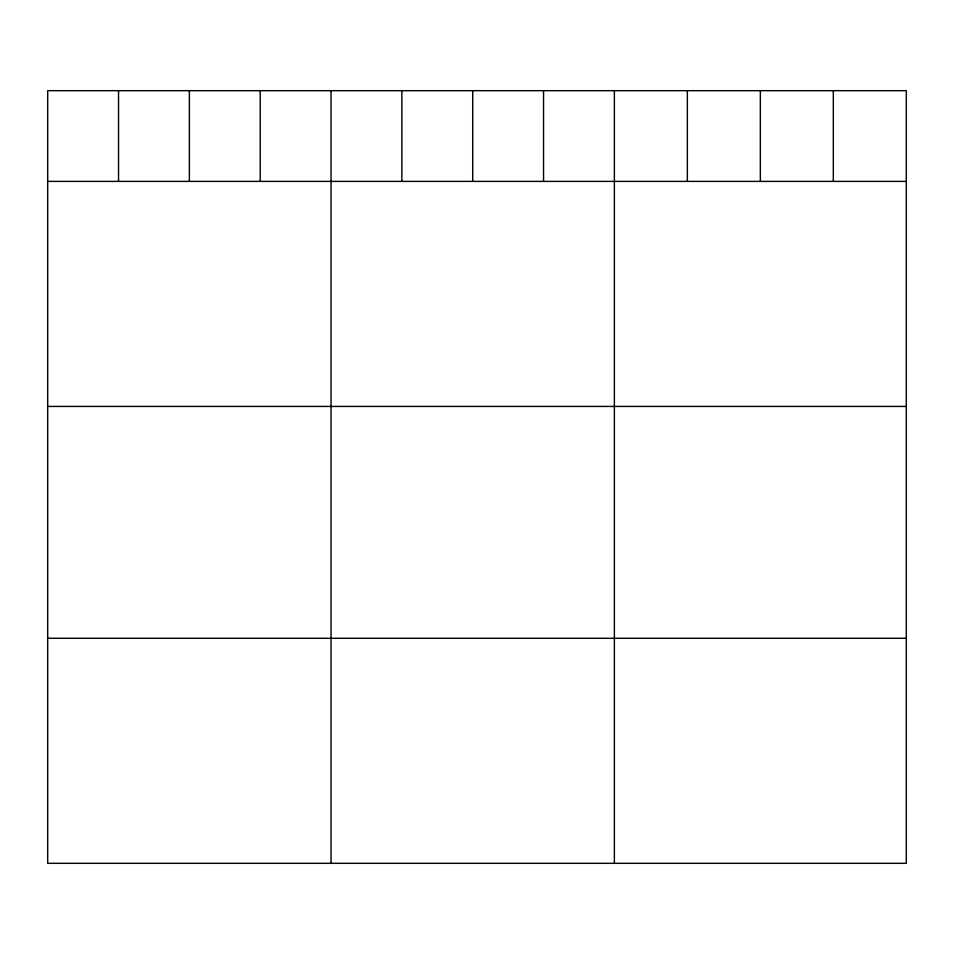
<?xml version="1.0" encoding="UTF-8"?>
<svg xmlns="http://www.w3.org/2000/svg" width="954" height="954" viewBox="0 0 954 954"><rect width="100%" height="100%" fill="white"/><g stroke="black" fill="none" stroke-linecap="round" stroke-linejoin="round"><path stroke-width="1.43" d="M906.3 181.391L906.3 863.322L47.7 863.322L47.7 90.678L906.3 90.678L906.3 181.391L47.7 181.391M47.7 406.428L906.3 406.428M47.7 638.286L906.3 638.286M833.319 90.678L833.319 181.391M760.338 90.678L760.338 181.391M687.357 90.678L687.357 181.391M614.376 90.678L614.376 863.322M543.541 90.678L543.541 181.391M472.707 90.678L472.707 181.391M401.872 90.678L401.872 181.391M331.038 90.678L331.038 863.322M260.203 90.678L260.203 181.391M189.369 90.678L189.369 181.391M118.534 90.678L118.534 181.391"/></g></svg>
